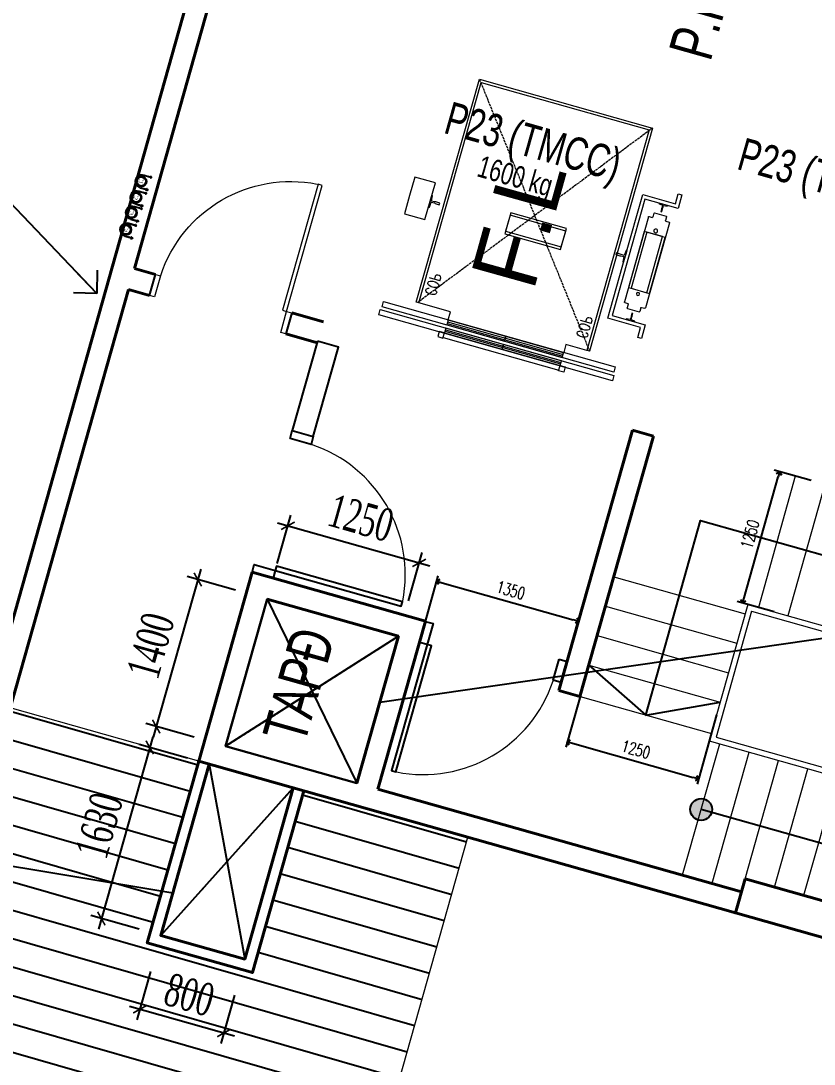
# Model space of a CAD drawing. Header units: millimetres. Extents: x -361340115 to 361596335, y -276742102 to 277032639.
# Drawn here: x 163796 to 171065, y 180771 to 190332 of the extents above; entities that cross this region are included whole.
import ezdxf
from ezdxf.enums import TextEntityAlignment as Align

# ---------------------------------------------------------------- set-up
doc = ezdxf.new("R2010")
doc.units = ezdxf.units.MM
doc.header["$MEASUREMENT"] = 0
for name, pattern in [('HIDDEN', [0.375, 0.25, -0.125]), ('Xref_NT1+NT2_MBDV Cot vach_220729$0$ACAD_ISO02W100', [15, 12, -3]), ('Xref_ST_MBDV Cot vach 30.7.2022$0$HIDDEN', [0.375, 0.25, -0.125])]:
    doc.linetypes.add(name, pattern=pattern)
for name, color, linetype, lineweight in [('00-N-GHI CHU', 150, 'Continuous', 9), ('1.Tuong', 251, 'Continuous', 35), ('A-DOOR', 1, 'Continuous', 9), ('KT-Net cat', 1, 'Continuous', 40), ('KT-Net thay', 7, 'Continuous', 15), ('SPE-MEP-HVAC', 140, 'Continuous', 0), ('Xref_NT1+NT2_MBDV Cot vach_220729$0$KT-Noi that', 36, 'Continuous', 9)]:
    doc.layers.add(name, color=color, linetype=linetype, lineweight=lineweight)
for name, color, linetype in [('A-ANNO-ROOM', 50, 'Continuous'), ('A-FLOR-STRS', 1, 'Continuous'), ('A-FLOR-STRS-ARROW', 8, 'Continuous'), ('A-WALL-PATT', 251, 'Continuous'), ('ccu12-Thay', 7, 'Continuous'), ('KT-Net manh', 139, 'Continuous'), ('KT-Tuong', 1, 'Continuous'), ('ONG', 8, 'Continuous'), ('P - Ong cap nuoc lanh', 4, 'Continuous'), ('Xref_NT1+NT2_MBDV Cot vach_220729$0$KT-Text', 7, 'Continuous'), ('Xref_ST_MBDV Cot vach 30.7.2022$0$KT-Khuat', 9, 'Xref_ST_MBDV Cot vach 30.7.2022$0$HIDDEN'), ('Xref_ST_MBDV Cot vach 30.7.2022$0$KT-Text', 7, 'Continuous')]:
    doc.layers.add(name, color=color, linetype=linetype)
doc.layers.add('A-REVCLOUD', color=7, linetype='Continuous', true_color=0xfa291e)
doc.layers.add('MEP', color=130, linetype='Continuous', plot=False)
doc.styles.add('220126_HDN_HBA typical plan$0$211210_HDN_HBA_TYPICAL PLAN CORE OPT 1$0$HBA-Text', font='GOTHIC.TTF')
doc.styles.add('AVANT', font='vntimeh.shx')
doc.styles.add('HBA-DimT', font='ARCHS.SHX', dxfattribs={"width": 0.8})
doc.styles.add('vntimeh.shx', font='vntimeh.shx', dxfattribs={"width": 0.65})
doc.styles.add('Xref_NT1+NT2_MBDV Cot vach_220729$0$Arial', font='arial.ttf', dxfattribs={"width": 0.7})
doc.styles.add('Xref_NT1+NT2_MBDV Cot vach_220729$0$ROMANS', font='ROMANS.SHX')
doc.styles.add('Xref_NT1+NT2_MBDV Cot vach_220729$0$xref.N.Cot vach tang N2$0$DIM', font='vnsimli.shx', dxfattribs={"width": 0.7})
doc.dimstyles.new('1-150-HVAC DIM', dxfattribs={"dimscale": 100, "dimtxt": 3, "dimasz": 1, "dimexe": 1, "dimexo": 0, "dimgap": 1, "dimtad": 1, "dimdec": 0, "dimrnd": 10, "dimzin": 0, "dimdsep": 46, "dimtxsty": 'vntimeh.shx', "dimblk": 'ARCHTICK', "dimcen": 0.2, "dimdle": 1, "dimclrd": 7, "dimclre": 7, "dimclrt": 150, "dimadec": 0, "dimazin": 0, "dimtm": 1e-09, "dimtfac": 1, "dimtdec": 0, "dimtix": 1, "dimtmove": 0, "dimatfit": 3, "dimfxl": 3.6, "dimfxlon": 1, "dimtzin": 0, "dimarcsym": 0})
doc.dimstyles.new('HBA_150', dxfattribs={"dimscale": 150, "dimtxt": 2.5, "dimasz": 2, "dimexe": 1, "dimexo": 1, "dimgap": 1, "dimtad": 1, "dimdec": 0, "dimdsep": 46, "dimtxsty": 'HBA-DimT', "dimblk": 'ARCHTICK', "dimcen": 1, "dimdle": 1, "dimclrd": 44, "dimclre": 44, "dimclrt": 256, "dimadec": 1, "dimazin": 2, "dimtfac": 1, "dimtdec": 0, "dimtix": 1, "dimtmove": 1, "dimatfit": 2, "dimldrblk": 'OPEN90', "dimfxl": 4, "dimtolj": 1, "dimtzin": 0, "dimlwd": -1, "dimlwe": -1, "dimarcsym": 0})
doc.dimstyles.new('Xref_NT1+NT2_MBDV Cot vach_220729$0$xref.N.Cot vach tang N2$0$CCU 1-100 A1', dxfattribs={"dimscale": 100, "dimtxt": 2.2, "dimasz": 1, "dimexe": 1, "dimexo": 0, "dimgap": 1, "dimtad": 1, "dimdec": 0, "dimdsep": 46, "dimtxsty": 'Xref_NT1+NT2_MBDV Cot vach_220729$0$xref.N.Cot vach tang N2$0$DIM', "dimblk1": 'Xref_NT1+NT2_MBDV Cot vach_220729$0$xref.N.Cot vach tang N2$0$_ARCHTICK', "dimblk2": 'Xref_NT1+NT2_MBDV Cot vach_220729$0$xref.N.Cot vach tang N2$0$_ARCHTICK', "dimsah": 1, "dimcen": 0, "dimdle": 1, "dimclrd": 256, "dimclre": 256, "dimclrt": 31, "dimadec": 0, "dimazin": 0, "dimtfac": 1, "dimtdec": 0, "dimtix": 1, "dimtmove": 2, "dimatfit": 3, "dimldrblk": 'Xref_NT1+NT2_MBDV Cot vach_220729$0$xref.N.Cot vach tang N2$0$_ARCHTICK', "dimfxl": 8, "dimtolj": 1, "dimarcsym": 0})

# ---------------------------------------------------------------- blocks, each defined once
blk = doc.blocks.new('1.2 clear door')
for points in [[(50, 200), (50, 1400), (90, 1400), (90, 200)], [(0, 0), (50, 0), (50, 200), (0, 200)], [(1250, 0), (1300, 0), (1300, 200), (1250, 200)]]:
    blk.add_lwpolyline(points, close=True)
at = {"color": 8}
blk.add_arc((-2.6, 150), 1253.7, 2.48385, 85.39432, dxfattribs=at)
blk = doc.blocks.new('Xref_NT1+NT2_MBDV Cot vach_220729$0$TMCC')
at = {"layer": 'Xref_NT1+NT2_MBDV Cot vach_220729$0$KT-Noi that', "linetype": 'Continuous', "ltscale": 2}
for p, q in [((-1938.3, -164.7, 0), (-1932.3, -167.2, 0)), ((-1938.3, -247.2, 0), (-1938.3, -164.7, 0)), ((-1932.3, -167.2, 0), (-1930.1, -202.2, 0)), ((-1839.3, -261.4, 0), (-1839.3, -150.6, 0)), ((-1798.8, -146, 0), (-1834.7, -146, 0)), ((-1794.2, -141.4, 0), (-1794.2, -110.6, 0)), ((-978.4, -106, 0), (-1789.6, -106, 0)), ((-1652, -306, 0), (-1652, -106, 0)), ((-1652, -106, 0), (-1118, -106, 0)), ((-1652, -281, 0), (-1652, -131, 0)), ((-1652, -131, 0), (-1118, -131, 0)), ((-1118, -106, 0), (-1118, -306, 0)), ((-1118, -131, 0), (-1118, -281, 0)), ((-973.8, -141.4, 0), (-973.8, -110.6, 0)), ((-933.9, -146, 0), (-969.2, -146, 0)), ((-929.3, -261.4, 0), (-929.3, -150.6, 0)), ((-840, -202.2, 0), (-837.8, -167.2, 0)), ((-837.8, -167.2, 0), (-831.8, -164.7, 0)), ((-831.8, -164.7, 0), (-831.8, -247.2, 0)), ((-2515, -215, 0), (-2515, -2440, 0)), ((-2465, -215, 0), (-2515, -215, 0)), ((-2465, -2440, 0), (-2465, -215, 0)), ((-1932.3, -244.7, 0), (-1938.3, -247.2, 0)), ((-1930.1, -209.7, 0), (-1932.3, -244.7, 0)), ((-1930.1, -202.2, 0), (-1905.4, -202.2, 0)), ((-1905.4, -209.7, 0), (-1930.1, -209.7, 0)), ((-1905.4, -202.2, 0), (-1895.4, -202, 0)), ((-1895.4, -210.5, 0), (-1905.4, -209.7, 0)), ((-1895.4, -202, 0), (-1870, -201.5, 0)), ((-1870, -210.5, 0), (-1895.4, -210.5, 0)), ((-1870, -201.5, 0), (-1870, -210.5, 0)), ((-1798.8, -266, 0), (-1834.7, -266, 0)), ((-1794.2, -301.4, 0), (-1794.2, -270.6, 0)), ((-1118, -281, 0), (-1652, -281, 0)), ((-973.8, -301.4, 0), (-973.8, -270.6, 0)), ((-933.9, -266, 0), (-969.2, -266, 0)), ((-900, -210.5, 0), (-900, -201.5, 0)), ((-900, -201.5, 0), (-874.6, -201.5, 0)), ((-874.6, -210, 0), (-900, -210.5, 0)), ((-874.6, -201.5, 0), (-864.6, -202.2, 0)), ((-864.6, -209.7, 0), (-874.6, -210, 0)), ((-864.6, -202.2, 0), (-840, -202.2, 0)), ((-840, -209.7, 0), (-864.6, -209.7, 0)), ((-837.8, -244.7, 0), (-840, -209.7, 0)), ((-831.8, -247.2, 0), (-837.8, -244.7, 0)), ((-978.4, -306, 0), (-1789.6, -306, 0)), ((-1118, -306, 0), (-1652, -306, 0)), ((-1439.5, -419, 0), (-1442, -411, 0)), ((-1442, -411, 0), (-1328, -411, 0)), ((-1390, -423, 0), (-1439.5, -419, 0)), ((-1393, -462, 0), (-1390, -452, 0)), ((-1393, -500, 0), (-1393, -462, 0)), ((-1390, -452, 0), (-1390, -423, 0)), ((-1330.5, -419, 0), (-1380, -423, 0)), ((-1380, -423, 0), (-1380, -452, 0)), ((-1380, -452, 0), (-1377, -462, 0)), ((-1377, -462, 0), (-1377, -500, 0)), ((-1328, -411, 0), (-1330.5, -419, 0)), ((-185, -490, 0), (-2310, -490, 0)), ((-2310, -490, 0), (-2310, -515, 0)), ((-210, -515, 0), (-2310, -515, 0)), ((-2310, -515, 0), (-2310, -715, 0)), ((-1377, -500, 0), (-1393, -500, 0)), ((-210, -2115, 0), (-210, -515, 0)), ((-185, -2140, 0), (-185, -490, 0)), ((-2510, -665, 0), (-2560, -665, 0)), ((-2560, -665, 0), (-2560, -715, 0)), ((-2510, -715, 0), (-2510, -665, 0)), ((-2560, -715, 0), (-2510, -715, 0)), ((-2555, -1815, 0), (-2555, -715, 0)), ((-2310, -715, 0), (-2385, -715, 0)), ((-1485, -1000, 0), (-1285, -1000, 0)), ((-1485, -1530, 0), (-1485, -1000, 0)), ((-1460, -1000, 0), (-1310, -1000, 0)), ((-1460, -1530, 0), (-1460, -1000, 0)), ((-1310, -1000, 0), (-1310, -1530, 0)), ((-1285, -1000, 0), (-1285, -1530, 0)), ((-1285, -1530, 0), (-1485, -1530, 0)), ((-1310, -1530, 0), (-1460, -1530, 0)), ((-2560, -1865, 0), (-2560, -1815, 0)), ((-2560, -1815, 0), (-2510, -1815, 0)), ((-2510, -1815, 0), (-2510, -1865, 0)), ((-2385, -1815, 0), (-2310, -1815, 0)), ((-2310, -1815, 0), (-2310, -2115, 0)), ((-2510, -1865, 0), (-2560, -1865, 0)), ((-2310, -2115, 0), (-210, -2115, 0)), ((-2310, -2115, 0), (-2310, -2140, 0)), ((-2310, -2140, 0), (-185, -2140, 0)), ((-1393, -2218, 0), (-1393, -2180, 0)), ((-1393, -2180, 0), (-1377, -2180, 0)), ((-1377, -2180, 0), (-1377, -2218, 0)), ((-1442, -2269, 0), (-1439.5, -2261, 0)), ((-1328, -2269, 0), (-1442, -2269, 0)), ((-1439.5, -2261, 0), (-1390, -2257, 0)), ((-1390, -2228, 0), (-1393, -2218, 0)), ((-1390, -2257, 0), (-1390, -2228, 0)), ((-1377, -2218, 0), (-1380, -2228, 0)), ((-1380, -2228, 0), (-1380, -2257, 0)), ((-1380, -2257, 0), (-1330.5, -2261, 0)), ((-1330.5, -2261, 0), (-1328, -2269, 0)), ((-2515, -2440, 0), (-2465, -2440, 0))]:
    blk.add_line(p, q, dxfattribs=at)
at = {"layer": 'Xref_NT1+NT2_MBDV Cot vach_220729$0$KT-Noi that', "linetype": 'Xref_NT1+NT2_MBDV Cot vach_220729$0$ACAD_ISO02W100', "ltscale": 2}
for p, q in [((-185, -490, 0), (-2310, -2127.5, 0)), ((-185, -2140, 0), (-2310, -490, 0))]:
    blk.add_line(p, q, dxfattribs=at)
at = {"layer": 'Xref_NT1+NT2_MBDV Cot vach_220729$0$KT-Noi that', "linetype": 'Continuous', "ltscale": 2, "elevation": 0}
for points in [[(-1385, -411), (-796.8, -411), (-796.8, -100), (-701.8, -100), (-701.8, -65), (-831.8, -65), (-831.8, -381), (-1385, -381), (-1938.3, -381), (-1938.3, -65), (-2068.3, -65), (-2068.3, -100), (-1973.3, -100), (-1973.3, -411), (-1385, -411)], [(-2385, -2430), (-2385, -225), (-2435, -225), (-2435, -2430)], [(-2510, -715), (-2465, -715), (-2465, -1265), (-2510, -1265)], [(-2435, -715), (-2390, -715), (-2390, -1265), (-2435, -1265)], [(-2510, -1265), (-2465, -1265), (-2465, -1815), (-2510, -1815)], [(-2435, -1265), (-2390, -1265), (-2390, -1815), (-2435, -1815)], [(-1385, -2269), (-1210, -2269), (-1210, -2465), (-1385, -2465), (-1560, -2465), (-1560, -2269), (-1385, -2269)]]:
    blk.add_lwpolyline(points, close=True, dxfattribs=at)
for points in [[(-2495, -1265), (-2495, -715)], [(-2480, -1265), (-2480, -715)], [(-2420, -1265), (-2420, -715)], [(-2405, -1265), (-2405, -715)], [(-2495, -1815), (-2495, -1265)], [(-2480, -1815), (-2480, -1265)], [(-2420, -1815), (-2420, -1265)], [(-2405, -1815), (-2405, -1265)]]:
    blk.add_lwpolyline(points, dxfattribs=at)
at = {"layer": 'Xref_NT1+NT2_MBDV Cot vach_220729$0$KT-Noi that', "linetype": 'Continuous', "ltscale": 2}
for centre, radius in [((-1085, -206, 0), 17.5), ((-1685, -206, 0), 14.5)]:
    blk.add_circle(centre, radius, dxfattribs=at)
for centre, start, end in [((-1834.7, -150.6, 0), 90, 180), ((-1798.8, -141.4, 0), 270, 0), ((-1789.6, -110.6, 0), 90, 180), ((-978.4, -110.6, 0), 0, 90), ((-969.2, -141.4, 0), 180, 270), ((-933.9, -150.6, 0), 0, 90), ((-1834.7, -261.4, 0), 180, 270), ((-1798.8, -270.6, 0), 0, 90), ((-969.2, -270.6, 0), 90, 180), ((-933.9, -261.4, 0), 270, 0), ((-1789.6, -301.4, 0), 180, 270), ((-978.4, -301.4, 0), 270, 0)]:
    blk.add_arc(centre, 4.61, start, end, dxfattribs=at)
at = {"layer": 'Xref_NT1+NT2_MBDV Cot vach_220729$0$KT-Noi that', "linetype": 'Continuous', "ltscale": 2, "style": 'Xref_NT1+NT2_MBDV Cot vach_220729$0$ROMANS', "width": 0.75}
for p in [(-2110, -595, 0), (-2110, -2035, 0)]:
    blk.add_text('COP', height=100, dxfattribs=at).set_placement(p, align=Align.MIDDLE)
blk = doc.blocks.new('Xref_NT1+NT2_MBDV Cot vach_220729$0$xref.N.Cot vach tang N2$0$_Open90')
at = {"color": 0, "linetype": 'ByBlock', "lineweight": -2}
for p, q in [((0, 0), (-1, 0)), ((-0.5, 0.5), (0, 0)), ((0, 0), (-0.5, -0.5))]:
    blk.add_line(p, q, dxfattribs=at)
blk = doc.blocks.new('*D54')
at = {"layer": 'Defpoints', "color": 5, "transparency": 16777216}
for p, q in [((168968.9, 184311.4), (168789.4, 183676.7)), ((170171.8, 183971.3), (169992.3, 183336.6)), ((168851.2, 183711.2), (169957.8, 183398.3))]:
    blk.add_line(p, q, dxfattribs=at)
at = {"layer": 'Defpoints', "color": 0, "transparency": 16777216}
for p in [(168968.9, 184311.4, 0), (170171.8, 183971.3, 0), (170005.9, 183384.7)]:
    blk.add_point(p, dxfattribs=at)
at = {"layer": 'Defpoints', "color": 5, "transparency": 16777216, "xscale": 50, "yscale": 50, "zscale": 50}
for p, rotation in [((168803, 183724.8), 164.2098186843113), ((170005.9, 183384.7), 344.2098186843113)]:
    blk.add_blockref('Xref_NT1+NT2_MBDV Cot vach_220729$0$xref.N.Cot vach tang N2$0$_Open90', p, dxfattribs=dict(at, rotation=rotation))
at = {"layer": 'Defpoints', "color": 5, "transparency": 16777216, "insert": (169433, 183655.8), "char_height": 110, "attachment_point": 5, "rotation": 344.20982, "style": 'Xref_NT1+NT2_MBDV Cot vach_220729$0$xref.N.Cot vach tang N2$0$DIM'}
blk.add_mtext('\\A1;1250', dxfattribs=at)
blk = doc.blocks.new('Xref_NT1+NT2_MBDV Cot vach_220729$0$xref.N.Cot vach tang N2$0$_ARCHTICK')
at = {"color": 0, "linetype": 'ByBlock', "const_width": 0.15}
blk.add_lwpolyline([(-0.5, -0.5), (0.5, 0.5)], dxfattribs=at)
blk = doc.blocks.new('*D55')
at = {"layer": 'Defpoints', "color": 5, "transparency": 16777216}
for p, q in [((171037.2, 186118.8), (170700.2, 186213.7)), ((170423.1, 185045.1), (170734.8, 186152)), ((170698.4, 184915.6), (170361.4, 185010.5))]:
    blk.add_line(p, q, dxfattribs=at)
at = {"layer": 'Defpoints', "color": 0, "transparency": 16777216}
for p in [(170748.3, 186200.1), (171037.2, 186118.8, 0), (170698.4, 184915.6, 0)]:
    blk.add_point(p, dxfattribs=at)
at = {"layer": 'Defpoints', "color": 5, "transparency": 16777216, "xscale": 50, "yscale": 50, "zscale": 50}
for p, rotation in [((170748.3, 186200.1), 74.27272489195731), ((170409.5, 184997), 254.2727248919573)]:
    blk.add_blockref('Xref_NT1+NT2_MBDV Cot vach_220729$0$xref.N.Cot vach tang N2$0$_Open90', p, dxfattribs=dict(at, rotation=rotation))
at = {"layer": 'Defpoints', "color": 5, "transparency": 16777216, "insert": (170477.9, 185627), "char_height": 110, "attachment_point": 5, "rotation": 74.27272, "style": 'Xref_NT1+NT2_MBDV Cot vach_220729$0$xref.N.Cot vach tang N2$0$DIM'}
blk.add_mtext('\\A1;1250', dxfattribs=at)
blk = doc.blocks.new('*D56')
at = {"layer": 'Defpoints', "color": 5, "transparency": 16777216}
for p, q in [((167503.5, 184828.4), (167620.9, 185244.5)), ((167655.5, 185182.8), (168858.5, 184843.4)), ((168802.8, 184461.8), (168920.2, 184877.9))]:
    blk.add_line(p, q, dxfattribs=at)
at = {"layer": 'Defpoints', "color": 0, "transparency": 16777216}
for p in [(167503.5, 184828.4, 0), (168906.6, 184829.8), (168802.8, 184461.8, 0)]:
    blk.add_point(p, dxfattribs=at)
at = {"layer": 'Defpoints', "color": 5, "transparency": 16777216, "xscale": 50, "yscale": 50, "zscale": 50}
for p, rotation in [((167607.4, 185196.4), 164.2424887571415), ((168906.6, 184829.8), 344.2424887571415)]:
    blk.add_blockref('Xref_NT1+NT2_MBDV Cot vach_220729$0$xref.N.Cot vach tang N2$0$_Open90', p, dxfattribs=dict(at, rotation=rotation))
at = {"layer": 'Defpoints', "color": 5, "transparency": 16777216, "insert": (168285.5, 185114.2), "char_height": 110, "attachment_point": 5, "rotation": 344.24249, "style": 'Xref_NT1+NT2_MBDV Cot vach_220729$0$xref.N.Cot vach tang N2$0$DIM'}
blk.add_mtext('\\A1;1350', dxfattribs=at)
blk = doc.blocks.new('D--1350')
at = {"color": 8}
blk.add_arc((12617673.6, 597359.5, 0), 1253.7, 168.77539, 251.68586, dxfattribs=at)
at = {"layer": 'A-FLOR-STRS', "elevation": 0}
for points in [[(12617611.2, 597322.5), (12616456.7, 597649.9), (12616445.8, 597611.4), (12617600.3, 597284)], [(12617824, 597340.1), (12617803.6, 597268), (12617611.2, 597322.5), (12617631.6, 597394.7)], [(12617476.2, 596113.5), (12617455.8, 596041.3), (12617263.4, 596095.9), (12617283.8, 596168)]]:
    blk.add_lwpolyline(points, close=True, dxfattribs=at)
blk = doc.blocks.new('*U392')
at = {"linetype": 'HIDDEN', "ltscale": 500}
for p, q in [((1400, -1250), (0, 0)), ((1400, 0), (0, -1250))]:
    blk.add_line(p, q, dxfattribs=at)
blk.add_lwpolyline([(1400, 0), (1400, -1250), (0, -1250), (0, 0)], close=True, dxfattribs=at)
blk = doc.blocks.new('*U388')
at = {"linetype": 'HIDDEN', "ltscale": 500}
for p, q in [((1630, -800), (0, 0)), ((1630, 0), (0, -800))]:
    blk.add_line(p, q, dxfattribs=at)
blk.add_lwpolyline([(1630, 0), (1630, -800), (0, -800), (0, 0)], close=True, dxfattribs=at)
blk = doc.blocks.new('A$C16B9592A')
at = {"layer": 'SPE-MEP-HVAC', "linetype": 'HIDDEN', "ltscale": 1000, "xscale": -1, "rotation": 254.2212213649985}
for name, p in [('*U392', (54737.8, 33547.7, 0)), ('*U388', (53710.9, 31936.1, 0))]:
    blk.add_blockref(name, p, dxfattribs=at)
blk = doc.blocks.new('_ARCHTICK')
at = {"color": 0, "linetype": 'ByBlock', "const_width": 0.15}
blk.add_lwpolyline([(-0.5, -0.5), (0.5, 0.5)], dxfattribs=at)
blk = doc.blocks.new('*D186')
at = {"layer": 'A-REVCLOUD', "color": 7, "lineweight": -2, "transparency": 16777216}
for p, q in [((11777.3, 33588.7), (11652.3, 33146)), ((12547.2, 33371.1), (12422.1, 32928.4)), ((11583.2, 33269.4), (12545.5, 32997.5))]:
    blk.add_line(p, q, dxfattribs=at)
at = {"layer": 'Defpoints', "color": 0, "transparency": 16777216}
for p in [(12260.1, 35297.2), (13030, 35079.7), (12449.3, 33024.7)]:
    blk.add_point(p, dxfattribs=at)
at = {"layer": 'A-REVCLOUD', "color": 7, "lineweight": -2, "transparency": 16777216, "xscale": 100, "yscale": 100, "zscale": 100}
for p, rotation in [((11679.4, 33242.2), 164.2212141373323), ((12449.3, 33024.7), 344.2212141373323)]:
    blk.add_blockref('_ARCHTICK', p, dxfattribs=dict(at, rotation=rotation))
at = {"layer": 'A-REVCLOUD', "color": 150, "transparency": 16777216, "insert": (12132.4, 33374), "char_height": 300, "attachment_point": 5, "rotation": 344.22121, "style": 'vntimeh.shx'}
blk.add_mtext('800', dxfattribs=at)
blk = doc.blocks.new('*D187')
at = {"layer": 'A-REVCLOUD', "color": 7, "lineweight": -2, "transparency": 16777216}
for p, q in [((11796.5, 35738.5), (11298.8, 33977.4)), ((12115.7, 35544.4), (11673, 35669.4)), ((11672.5, 33975.8), (11229.8, 34100.9))]:
    blk.add_line(p, q, dxfattribs=at)
at = {"layer": 'Defpoints', "color": 0, "transparency": 16777216}
for p in [(12783.3, 35355.7), (11326, 34073.7), (12340, 33787.1)]:
    blk.add_point(p, dxfattribs=at)
at = {"layer": 'A-REVCLOUD', "color": 7, "lineweight": -2, "transparency": 16777216, "xscale": 100, "yscale": 100, "zscale": 100}
for p, rotation in [((11769.3, 35642.2), 74.22121413732897), ((11326, 34073.7), 254.221214137329)]:
    blk.add_blockref('_ARCHTICK', p, dxfattribs=dict(at, rotation=rotation))
at = {"layer": 'A-REVCLOUD', "color": 150, "transparency": 16777216, "insert": (11307.1, 34925.9), "char_height": 300, "attachment_point": 5, "rotation": 74.22121, "style": 'vntimeh.shx'}
blk.add_mtext('1630', dxfattribs=at)
blk = doc.blocks.new('*D188')
at = {"layer": 'A-REVCLOUD', "color": 7, "lineweight": -2, "transparency": 16777216}
for p, q in [((12237.1, 37276.8), (11801.9, 35736.9)), ((12556.3, 37082.7), (12113.7, 37207.8)), ((12175.6, 35735.3), (11732.9, 35860.3))]:
    blk.add_line(p, q, dxfattribs=at)
at = {"layer": 'Defpoints', "color": 0, "transparency": 16777216}
for p in [(12845.5, 37001, 0), (11829.1, 35833.2), (12464.7, 35653.6, 0)]:
    blk.add_point(p, dxfattribs=at)
at = {"layer": 'A-REVCLOUD', "color": 7, "lineweight": -2, "transparency": 16777216, "xscale": 100, "yscale": 100, "zscale": 100}
for p, rotation in [((12209.9, 37180.6), 74.2212206870005), ((11829.1, 35833.2), 254.2212206870005)]:
    blk.add_blockref('_ARCHTICK', p, dxfattribs=dict(at, rotation=rotation))
at = {"layer": 'A-REVCLOUD', "color": 150, "transparency": 16777216, "insert": (11778.9, 36574.8), "char_height": 300, "attachment_point": 5, "rotation": 74.22122, "style": 'vntimeh.shx'}
blk.add_mtext('1400', dxfattribs=at)
blk = doc.blocks.new('*D189')
at = {"layer": 'A-REVCLOUD', "color": 7, "lineweight": -2, "transparency": 16777216}
for p, q in [((12937.5, 37326.7), (13062.6, 37769.3)), ((12939.2, 37700.3), (14334.5, 37306)), ((14140.4, 36986.8), (14265.5, 37429.4))]:
    blk.add_line(p, q, dxfattribs=at)
at = {"layer": 'Defpoints', "color": 0, "transparency": 16777216}
for p in [(14238.3, 37333.2), (12845.5, 37001, 0), (14048.4, 36661.1, 0)]:
    blk.add_point(p, dxfattribs=at)
at = {"layer": 'A-REVCLOUD', "color": 7, "lineweight": -2, "transparency": 16777216, "xscale": 100, "yscale": 100, "zscale": 100}
for p, rotation in [((13035.4, 37673.1), 164.2210084662933), ((14238.3, 37333.2), 344.2210084662934)]:
    blk.add_blockref('_ARCHTICK', p, dxfattribs=dict(at, rotation=rotation))
at = {"layer": 'A-REVCLOUD', "color": 150, "transparency": 16777216, "insert": (13704.8, 37743.7), "char_height": 300, "attachment_point": 5, "rotation": 344.22101, "style": 'vntimeh.shx'}
blk.add_mtext('1250', dxfattribs=at)
blk = doc.blocks.new('U')
at = {"layer": '00-N-GHI CHU'}
for p, q in [((-166, 79), (-164, 80)), ((-166, 72), (-166, 79)), ((-166, 79), (-158, 79)), ((-166, 72), (-164, 70)), ((-166, 72), (-158, 72)), ((-164, 70), (-164, 80)), ((-158, 80), (-164, 80)), ((-158, 70), (-164, 70)), ((-156, 80), (-150, 80)), ((-156, 70), (-150, 70)), ((-73, 80), (-150, 80)), ((-150, 79), (-122, 79)), ((-150, 72), (-122, 72)), ((-73, 70), (-150, 70)), ((-166, -72), (-164, -70)), ((-166, -72), (-158, -72)), ((-166, -72), (-166, -79)), ((-166, -79), (-158, -79)), ((-166, -79), (-164, -80)), ((-158, -70), (-164, -70)), ((-164, -70), (-164, -80)), ((-158, -80), (-164, -80)), ((-156, -70), (-150, -70)), ((-156, -80), (-150, -80)), ((-73, -70), (-148, -70)), ((-148, -72), (-122, -72)), ((-148, -79), (-122, -79)), ((-73, -80), (-148, -80)), ((-122, -70), (-122, -80))]:
    blk.add_line(p, q, dxfattribs=at)
for points in [[(-150, 65), (-157, 65), (-158, 67), (-158, 84), (-157, 86), (-150, 86)], [(-150, -65), (-157, -65), (-158, -67), (-158, -84), (-157, -86), (-150, -86)], [(-150, -89), (-150, -61), (-148, -61), (-148, -89)]]:
    blk.add_lwpolyline(points, close=True, dxfattribs=at)
for points in [[(-156, 65, -0.8), (-156, 70, -0.4), (-156, 80, -0.8), (-156, 86)], [(-156, -65, 0.8), (-156, -70, 0.4), (-156, -80, 0.8), (-156, -86)]]:
    blk.add_lwpolyline(points, format="xyb", dxfattribs=at)
for radius in [80.4, 70]:
    blk.add_arc((-73, 0), radius, 270, 90, dxfattribs=at)
blk = doc.blocks.new('_Open90')
at = {"color": 0, "linetype": 'ByBlock', "lineweight": -2}
for p, q in [((-0.5, 0.5), (0, 0)), ((0, 0), (-1, 0)), ((0, 0), (-0.5, -0.5))]:
    blk.add_line(p, q, dxfattribs=at)
blk = doc.blocks.new('tang 22.1')
at = {"layer": 'A-REVCLOUD', "color": 6}
for points, elevation in [([(13876.7, 36058), (28884.3, 38226.7), (43339.4, 38226.7)], 0), ([(-13547.4, 37068.3), (-4590, 37068.3), (11981.2, 34310.1)], -0.1), ([(12845.5, 37001), (13667.7, 35313.8)], 0), ([(14048.4, 36661.1), (12464.8, 35653.7)], 0), ([(11870.9, 33919.7), (12314.1, 35488.3), (13084, 35270.7), (12640.7, 33702.2), (11870.9, 33919.7)], 0), ([(12314.1, 35488.3), (12640.7, 33702.2)], 0), ([(11870.9, 33919.7), (13084, 35270.7)], 0)]:
    blk.add_lwpolyline(points, dxfattribs=dict(at, elevation=elevation))
at = {"layer": 'A-REVCLOUD', "color": 6, "extrusion": (-1.93378e-06, -1.46307e-06, 1), "elevation": -0.1}
blk.add_lwpolyline([(13667.7, 35313.8), (12464.8, 35653.7), (12845.5, 37001), (14048.4, 36661.1)], close=True, dxfattribs=at)
at = {"layer": 'KT-Net manh', "elevation": 0}
blk.add_lwpolyline([(11870.9, 33919.7), (12314.1, 35488.3)], dxfattribs=at)
at = {"layer": 'A-REVCLOUD'}
for p1, p2, distance, picture, middle in [((12845.5, 37001, 0), (14048.4, 36661.1, 0), 698.5, '*D189', (13704.8, 37743.7)), ((12845.5, 37001, 0), (12464.7, 35653.6, 0), -660.5, '*D188', (11778.9, 36574.8)), ((12783.3, 35355.7, 0), (12340, 33787.1, 0), -1053.7, '*D187', (11307.1, 34925.9, 0)), ((12260.1, 35297.2, 0), (13030, 35079.7, 0), -2135.5, '*D186', (12132.4, 33374, 0))]:
    dim = blk.add_aligned_dim(p1=p1, p2=p2, distance=distance, dimstyle='1-150-HVAC DIM', dxfattribs=at)
    dim.commit()
    dim.dimension.update_dxf_attribs({"geometry": picture, "text_midpoint": middle})
blk = doc.blocks.new('A$C3d8987ab')
at = {"layer": 'ONG', "color": 1}
blk.add_blockref('tang 22.1', (75873, 20094.9, 0), dxfattribs=at)
blk = doc.blocks.new('RKWEWE')
at = {"layer": 'Xref_ST_MBDV Cot vach 30.7.2022$0$KT-Text'}
for centre, radius in [((164899.4, 188860.5), 48.1), ((164899.4, 188860.5), 42.1), ((164852.5, 188713.6), 48.1), ((164852.5, 188713.6), 42.1), ((164812, 188573.1), 48.1), ((164812, 188573.1), 42.1), ((164759.5, 188418.1), 48.1), ((164759.5, 188418.1), 42.1)]:
    blk.add_circle(centre, radius, dxfattribs=at)
at = {"layer": '1.Tuong', "xscale": -0.7994593806497653, "yscale": 0.7994593806497652, "zscale": 0.799459380649765, "rotation": 342.8824650786939}
for p in [(164852.2, 188877.8), (164805.3, 188730.9), (164764.8, 188590.3), (164712.3, 188435.4)]:
    blk.add_blockref('U', p, dxfattribs=at)
at = {"layer": 'Defpoints', "style": 'AVANT', "width": 0.7}
for s, p in [('c1', (164869.4, 188846.3, 0)), ('c2', (164822.5, 188699.4, 0)), ('c3', (164782, 188558.8, 0)), ('c4', (164729.5, 188403.9, 0))]:
    blk.add_text(s, height=40.5, rotation=252.88247, dxfattribs=at).set_placement(p, align=Align.RIGHT)
at = {"layer": 'P - Ong cap nuoc lanh'}
blk.add_leader([(164491.9, 187834.3, 0), (156119.8, 196596.6, 0), (135865, 196596.6, 0)], dimstyle='HBA_150', override={"dimgap": 1, "dimtad": 0}, dxfattribs=at)
blk = doc.blocks.new('A$Cd3fdeb23')
blk.add_blockref('RKWEWE', (-181388.2, -20650, 0))
blk.add_blockref('A$C3d8987ab', (-104053.5, 107286.2, 0))

msp = doc.modelspace()

# ---------------------------------------------------------------- hatches: boundary and pattern name
at = {"layer": 'A-WALL-PATT', "transparency": 33554618}
h = msp.add_hatch(dxfattribs=at)
h.set_pattern_fill('ANSI31', color=256, scale=2000, angle=-61)
h.paths.add_polyline_path([(154266.9, 136317.4), (153710, 134346.3), (157445.5, 133290.8), (159381.1, 140141), (156087, 141071.8), (157507.1, 146096.4), (156055, 146506.7), (156585.3, 148383.3), (158037.1, 147973.1), (162300.5, 163060.8), (160859.1, 163484.9), (161394, 165360.2), (162830.8, 164937.4), (167892.2, 182849.6), (165429.7, 183545.4), (165425.6, 183547.1), (163697.9, 184035.3), (151765.5, 141824.4), (142527.3, 144434.9), (141275.6, 139988.4)])
edge = h.paths.add_edge_path(flags=16)
edge.add_line((165425.5, 183546.6), (164955.1, 181881.8))
edge.add_line((164955.1, 181881.8), (165917.4, 181609.9))
edge.add_line((165917.4, 181609.9), (166387.8, 183274.7))
h.paths.add_polyline_path([(160725.4, 166913.4), (161687.8, 166641.5), (161190.2, 164880.4), (160227.8, 165152.3)], flags=16)
h.paths.add_polyline_path([(155994, 150169), (156956.3, 149897.1), (156458.7, 148136.1), (155496.4, 148408)], flags=16)
h = msp.add_hatch(color=256, dxfattribs=at)
h.dxf.hatch_style = 1
edge = h.paths.add_edge_path()
edge.add_arc((170030.3, 183104.9), 100, 0, 360)

# ---------------------------------------------------------------- linework, layer by layer
at = {"layer": 'A-DOOR', "extrusion": (-1.34554e-06, -1.62929e-06, 1)}
for p, q in [((170892.5, 186158.1, 0), (170554, 184956, 0)), ((171162, 186082.2, 0), (170823.5, 184880.1, 0)), ((169230.3, 185236.8, 0), (170433.3, 184896.9, 0)), ((169154.2, 184967.4, 0), (170357.2, 184627.5, 0)), ((170457.7, 184983.1, 0), (170104.4, 183732.9, 0)), ((170492.2, 184921.5, 0), (170166.1, 183767.4, 0)), ((170457.7, 184983.1), (171728, 184624.2)), ((170492.2, 184921.5, 0), (171714.7, 184577.2, 0)), ((169078, 184697.9, 0), (170281, 184358, 0)), ((169001.9, 184428.5, 0), (170204.9, 184088.6, 0)), ((168920.3, 184139.8, 0), (170123.3, 183799.9, 0)), ((170104.4, 183732.9, 0), (171374.7, 183373.9, 0)), ((170166.1, 183767.4, 0), (171388.3, 183422, 0))]:
    msp.add_line(p, q, dxfattribs=at)
at = {"layer": 'A-DOOR', "extrusion": (-2.93853e-07, 2.09254e-06, 1)}
for p, q in [((169860, 182504.2, 0), (170200.6, 183705.6, 0)), ((170129.4, 182427.8, 0), (170470, 183629.2, 0)), ((170432.4, 182470, 0), (170739.4, 183552.8, 0)), ((170701.8, 182393.9, 0), (171008.8, 183476.4, 0)), ((170971.3, 182317.7, 0), (171278.2, 183400.1, 0))]:
    msp.add_line(p, q, dxfattribs=at)
at = {"layer": 'A-FLOR-STRS-ARROW'}
for p, q in [((169001.9, 184428.5, 0), (169521.8, 183969.8, 0)), ((169521.8, 183969.8, 0), (170204.9, 184088.6, 0))]:
    msp.add_line(p, q, dxfattribs=at)
msp.add_lwpolyline([(169521.9, 183970), (170024.5, 185754), (172498.5, 185057), (171808.4, 182602.4), (170030.3, 183104.9)], dxfattribs=at)
msp.add_circle((170030.3, 183104.9), 100, dxfattribs=at)
at = {"layer": 'ccu12-Thay'}
msp.add_line((167892.2, 182849.6, 0), (173220.3, 181344, 0), dxfattribs=at)
at = {"layer": 'KT-Net cat', "extrusion": (-6.01079e-07, 3.79081e-06, 1)}
for p, q in [((161194.1, 175909.9, -0.1), (165894.6, 192544.5, -0.2)), ((164836, 188062.8, -0.2), (166087, 192490.1, -0.2)), ((165028.5, 188008.5, -0.2), (164836, 188062.8, -0.2)), ((161332.2, 175663.1, -0.1), (164781.6, 187870.4, -0.2)), ((164974.1, 187816, -0.2), (164781.6, 187870.4, -0.2)), ((166568.2, 187573.4, -0.2), (166279.5, 187655, -0.2)), ((166513.8, 187380.9, -0.2), (166225.1, 187462.5, -0.2))]:
    msp.add_line(p, q, dxfattribs=at)
at = {"layer": 'KT-Net cat'}
for p, q in [((169400.3, 186580.6), (168726.1, 184194.7)), ((169400.3, 186580.6), (169592.8, 186526.2)), ((169592.8, 186526.2), (168918.6, 184140.3)), ((165915, 185279, 0), (165425.5, 183546.6, 0)), ((165915, 185279, 0), (167502.9, 184830.3, 0)), ((166053.1, 185032.1, 0), (167256, 184692.2, 0)), ((167067.7, 183290.4, 0), (167502.9, 184830.3, 0)), ((166875.3, 183345, 0), (167256, 184692.2, 0)), ((168918.6, 184140.3, 0), (168726.1, 184194.7, 0)), ((165425.5, 183546.6, 0), (170343.9, 182156.8, 0)), ((167067.7, 183290.4, 0), (170398.3, 182349.3, 0))]:
    msp.add_line(p, q, dxfattribs=at)
at = {"layer": 'KT-Net cat', "extrusion": (-1.34554e-06, -1.62929e-06, 1)}
msp.add_line((168780.3, 184386.5, 0), (168778.8, 184381, 0), dxfattribs=at)
at = {"layer": 'KT-Net cat', "elevation": 0}
for points in [[(165425.5, 183546.6), (164955.1, 181881.8), (165917.4, 181609.9), (166387.8, 183274.7)], [(165521.8, 183519.4), (165078.5, 181950.9), (165848.4, 181733.3), (166291.6, 183301.9)]]:
    msp.add_lwpolyline(points, dxfattribs=at)
at = {"layer": 'KT-Net cat', "color": 2}
msp.add_lwpolyline([(170432.4, 182470), (170343.9, 182156.8), (173220.3, 181344), (173308.8, 181657.2)], close=True, dxfattribs=at)
at = {"layer": 'KT-Net thay'}
msp.add_lwpolyline([(154266.9, 136317.4), (153710, 134346.3), (157445.5, 133290.8), (159381.1, 140141), (156087, 141071.8), (157507.1, 146096.4), (156055.1, 146506.8), (156585.3, 148383.4), (158037.1, 147973.1), (162300.5, 163060.8), (160854.6, 163469.4), (161389.6, 165344.6), (162830.8, 164937.4), (167892.2, 182849.6), (165429.8, 183545.4), (165425.6, 183547.1), (163697.9, 184035.3), (151765.5, 141824.4), (142527.3, 144434.9), (141275.6, 139988.4)], close=True, dxfattribs=at)
at = {"layer": 'KT-Tuong', "extrusion": (-6.01079e-07, 3.79081e-06, 1), "elevation": 0.4}
for points in [[(164974.1, 187816), (164974.1, 187816), (165028.5, 188008.5)], [(166279.5, 187655), (166225.1, 187462.5)]]:
    msp.add_lwpolyline(points, dxfattribs=at)
at = {"layer": 'KT-Tuong', "extrusion": (-1.34554e-06, -1.62929e-06, 1), "elevation": -0.5}
for points in [[(166513.1, 187395.3), (166281.3, 186576.8), (166473.8, 186522.4), (166705.3, 187341)], [(166053.1, 185032.1), (165672.4, 183684.7), (166875.3, 183345), (167256, 184692.2)]]:
    msp.add_lwpolyline(points, close=True, dxfattribs=at)
at = {"layer": 'Xref_ST_MBDV Cot vach 30.7.2022$0$KT-Khuat', "linetype": 'Xref_ST_MBDV Cot vach 30.7.2022$0$HIDDEN', "ltscale": 5, "extrusion": (-1.34554e-06, -1.62929e-06, 1)}
for p, q in [((166053.1, 185032.1, 0), (166875.3, 183345, 0)), ((165672.4, 183684.7, 0), (167256, 184692.2, 0))]:
    msp.add_line(p, q, dxfattribs=at)

# ---------------------------------------------------------------- block references
at = {"layer": 'A-DOOR', "extrusion": (-1.35117e-06, 4.00285e-06, 1), "xscale": -1, "rotation": 344.2212266838348}
msp.add_blockref('1.2 clear door', (166225.1, 187462.5, 0.3), dxfattribs=at)
at = {"layer": 'A-DOOR'}
for p, rotation in [((12783738.7, 782617.7), 179.9999999993667), ((764842.5, -12432995.4), 90)]:
    msp.add_blockref('D--1350', p, dxfattribs=dict(at, rotation=rotation))
at = {"layer": 'KT-Tuong'}
msp.add_blockref('A$C16B9592A', (112137.5, 149797.2, 0), dxfattribs=at)
at = {"layer": 'MEP'}
msp.add_blockref('A$C3d8987ab', (77334.7, 127936.3, 0), dxfattribs=at)
at = {"layer": 'Xref_NT1+NT2_MBDV Cot vach_220729$0$KT-Noi that', "xscale": -1, "rotation": 254.2212204098468}
msp.add_blockref('Xref_NT1+NT2_MBDV Cot vach_220729$0$TMCC', (170107.1, 189394.4), dxfattribs=at)

# ---------------------------------------------------------------- texts
at = {"layer": 'A-ANNO-ROOM', "extrusion": (1.04121e-06, -2.94176e-07, 1), "insert": (168070, 188563, 0), "char_height": 600, "attachment_point": 2, "text_direction": (0.26887, 0.963176, 0), "style": '220126_HDN_HBA typical plan$0$211210_HDN_HBA_TYPICAL PLAN CORE OPT 1$0$HBA-Text'}
msp.add_mtext_dynamic_manual_height_columns('{\\C2;F.L}', width=2474.583, gutter_width=6.25, heights=[0], dxfattribs=at)
at = {"layer": 'Xref_NT1+NT2_MBDV Cot vach_220729$0$KT-Text', "extrusion": (-2.27976e-08, -7.84266e-08, 1), "style": 'Xref_NT1+NT2_MBDV Cot vach_220729$0$Arial', "width": 0.7}
for s, p in [('P.KỸ THUẬT', (170427.3, 191058.3)), ('TAPĐ', (166535.1, 184189.6))]:
    msp.add_text(s, height=400, rotation=74.22123, dxfattribs=at).set_placement(p, align=Align.CENTER)

# ---------------------------------------------------------------- dimensions: what is measured, and where the dimension line sits
at = {"layer": 'Defpoints', "color": 5}
for p1, p2, distance, picture, middle in [((170698.4, 184915.6, 0), (171037.2, 186118.8, 0), 300.1, '*D55', (170477.9, 185627)), ((167503.5, 184828.4, 0), (168802.8, 184461.8, 0), 382.4, '*D56', (168285.5, 185114.2)), ((168968.9, 184311.4, 0), (170171.8, 183971.3, 0), -609.6, '*D54', (169433, 183655.8))]:
    dim = msp.add_aligned_dim(p1=p1, p2=p2, distance=distance, dimstyle='Xref_NT1+NT2_MBDV Cot vach_220729$0$xref.N.Cot vach tang N2$0$CCU 1-100 A1', override={"dimscale": 50, "dimblk1": 'Xref_NT1+NT2_MBDV Cot vach_220729$0$xref.N.Cot vach tang N2$0$_Open90', "dimblk2": 'Xref_NT1+NT2_MBDV Cot vach_220729$0$xref.N.Cot vach tang N2$0$_Open90', "dimclrd": 5, "dimclre": 5, "dimclrt": 5, "dimlwd": 65535, "dimlwe": 65535}, dxfattribs=at)
    dim.commit()
    dim.dimension.update_dxf_attribs({"geometry": picture, "text_midpoint": middle})

# ---------------------------------------------------------------- next in the draw order: block references
at = {"layer": 'MEP'}
msp.add_blockref('A$Cd3fdeb23', (181388.2, 20650, 0), dxfattribs=at)

# ---------------------------------------------------------------- next in the draw order: texts
at = {"layer": 'Xref_NT1+NT2_MBDV Cot vach_220729$0$KT-Text', "extrusion": (-7.84266e-08, 2.27976e-08, 1), "style": 'Xref_NT1+NT2_MBDV Cot vach_220729$0$Arial', "oblique": 360, "width": 0.7}
for p in [(168450.9, 189083.4, 0), (171137.5, 188752.8, 0)]:
    msp.add_text('P23 (TMCC)', height=300, rotation=344.22122, dxfattribs=at).set_placement(p, align=Align.CENTER)
at = {"layer": 'Xref_NT1+NT2_MBDV Cot vach_220729$0$KT-Text', "style": 'Xref_NT1+NT2_MBDV Cot vach_220729$0$Arial', "width": 0.7}
msp.add_text('1600 kg', height=200, rotation=344, dxfattribs=at).set_placement((168299.2, 188814.5, 0), align=Align.CENTER)

doc.saveas('drawing.dxf')
